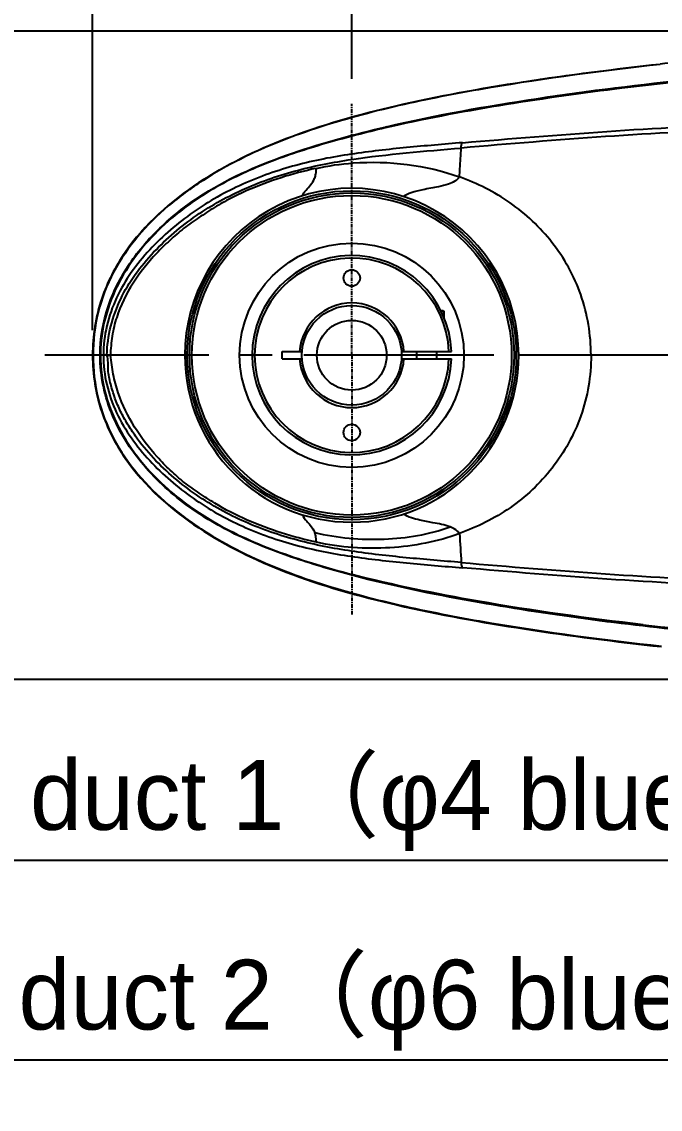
# Model space of a CAD drawing. Header units: millimetres. Extents: x 4086 to 8300, y 123 to 1549.
# Drawn here: x 6615.2 to 6679.3, y 661.4 to 770.5 of the extents above; entities that cross this region are included whole.
import ezdxf
from ezdxf import colors
from ezdxf.entities.mleader import LeaderData, LeaderLine
from ezdxf.math import Vec2, Vec3

# ---------------------------------------------------------------- set-up
doc = ezdxf.new("R2010")
doc.units = ezdxf.units.MM
doc.linetypes.add('CENTER', pattern=[0.6, 0.375, -0.075, 0.075, -0.075])
doc.linetypes.add('CENTER2', pattern=[28.575, 19.05, -3.175, 3.175, -3.175])
for name, color, linetype in [('00_COMPONENTS', 7, 'Continuous'), ('03_ALL_AXES', 7, 'Continuous'), ('51__DRAFT_DIMS', 7, 'Continuous'), ('多重引线', 7, 'Continuous')]:
    doc.layers.add(name, color=color, linetype=linetype)
doc.styles.add('思源黑', font='SourceHanSansCN-Normal.ttf')
doc.dimstyles.new('尺寸标注_细节_1_2比例', dxfattribs={"dimtxt": 7, "dimasz": 6, "dimexe": 2, "dimexo": 1.5, "dimgap": 1, "dimtad": 1, "dimlfac": 2, "dimdsep": 46, "dimtxsty": '思源黑', "dimcen": 0.09, "dimadec": 0, "dimazin": 0, "dimtp": 0.01, "dimtm": 0.01, "dimtfac": 1, "dimtofl": 0, "dimtmove": 0, "dimatfit": 3, "dimfxl": 1, "dimtolj": 1, "dimarcsym": 0})

# ---------------------------------------------------------------- blocks, each defined once
blk = doc.blocks.new('*D1647')
at = {"layer": '51__DRAFT_DIMS', "color": 0, "linetype": 'Continuous', "lineweight": -2}
for p, q in [((6648.35, 764.8), (6648.35, 790.23)), ((6785.85, 771.11), (6785.85, 790.23)), ((6654.35, 788.23), (6779.85, 788.23))]:
    blk.add_line(p, q, dxfattribs=at)
at = {"layer": '51__DRAFT_DIMS', "color": 0}
for points in [[(6654.35, 789.23), (6654.35, 787.23), (6648.35, 788.23)], [(6779.85, 787.23), (6779.85, 789.23), (6785.85, 788.23)]]:
    blk.add_solid(points, dxfattribs=at)
at = {"layer": 'Defpoints', "color": 0}
for p in [(6785.85, 788.23), (6785.85, 769.61), (6648.35, 763.3)]:
    blk.add_point(p, dxfattribs=at)
at = {"layer": '51__DRAFT_DIMS', "color": 0, "insert": (6717.04, 796.48), "char_height": 7, "attachment_point": 2, "style": '思源黑'}
blk.add_mtext('\\A1;275', dxfattribs=at)
blk = doc.blocks.new('*D1648')
at = {"layer": '51__DRAFT_DIMS', "color": 0, "linetype": 'Continuous', "lineweight": -2}
for p, q in [((6622.35, 739.56), (6622.35, 790.23)), ((6648.35, 764.8), (6648.35, 790.23)), ((6642.35, 788.23), (6628.35, 788.23))]:
    blk.add_line(p, q, dxfattribs=at)
at = {"layer": '51__DRAFT_DIMS', "color": 0}
for points in [[(6628.35, 789.23), (6628.35, 787.23), (6622.35, 788.23)], [(6642.35, 787.23), (6642.35, 789.23), (6648.35, 788.23)]]:
    blk.add_solid(points, dxfattribs=at)
at = {"layer": 'Defpoints', "color": 0}
for p in [(6622.35, 788.23), (6648.35, 763.3), (6622.35, 738.06)]:
    blk.add_point(p, dxfattribs=at)
at = {"layer": '51__DRAFT_DIMS', "color": 0, "insert": (6635.25, 796.48), "char_height": 7, "attachment_point": 2, "style": '思源黑'}
blk.add_mtext('\\A1;52', dxfattribs=at)
blk = doc.blocks.new('*D1649')
at = {"layer": '51__DRAFT_DIMS', "color": 0, "linetype": 'Continuous', "lineweight": -2}
for p, q in [((6740.49, 769.58), (6597.06, 769.58)), ((6599.06, 763.58), (6599.06, 710.53)), ((6740.48, 704.53), (6597.06, 704.53))]:
    blk.add_line(p, q, dxfattribs=at)
at = {"layer": '51__DRAFT_DIMS', "color": 0}
for points in [[(6600.06, 763.58), (6598.06, 763.58), (6599.06, 769.58)], [(6598.06, 710.53), (6600.06, 710.53), (6599.06, 704.53)]]:
    blk.add_solid(points, dxfattribs=at)
at = {"layer": 'Defpoints', "color": 0}
for p in [(6741.99, 769.58), (6599.06, 704.53), (6741.98, 704.53)]:
    blk.add_point(p, dxfattribs=at)
at = {"layer": '51__DRAFT_DIMS', "color": 0, "insert": (6590.8, 737.13), "char_height": 7, "attachment_point": 2, "rotation": 90, "style": '思源黑'}
blk.add_mtext('\\A1;130.11', dxfattribs=at)

msp = doc.modelspace()

# ---------------------------------------------------------------- linework, layer by layer
at = {"layer": '00_COMPONENTS', "color": 7, "linetype": 'Continuous'}
for p, q in [((6657.2943, 741.5561), (6657.5207, 741.5561)), ((6657.2954, 741.4811), (6657.5963, 741.4811)), ((6657.5213, 741.5561), (6657.5963, 741.4811)), ((6657.5963, 741.4811), (6657.5963, 740.8551)), ((6623.7821, 737.056), (6624.1465, 737.0561)), ((6631.5964, 737.0554), (6624.1464, 737.0565)), ((6641.3463, 736.6811), (6641.3463, 737.4311)), ((6641.3463, 737.4311), (6643.3604, 737.4311)), ((6641.3463, 736.6811), (6643.3604, 736.6811)), ((6653.3322, 737.4311), (6658.3393, 737.4311)), ((6653.3322, 736.6811), (6658.3393, 736.6811)), ((6654.8463, 737.4311), (6654.8463, 736.6811)), ((6656.8463, 737.4311), (6656.8463, 736.6811)), ((6672.3463, 737.0561), (6665.0962, 737.0561)), ((6708.8462, 737.0561), (6672.3463, 737.0561))]:
    msp.add_line(p, q, dxfattribs=at)
for centre, radius in [((6648.3463, 737.0561), 16.5), ((6648.3463, 737.0561), 16.2814), ((6648.3463, 737.0561), 16.0316), ((6648.3463, 737.0561), 11.25), ((6648.3463, 744.8061), 0.825), ((6648.3463, 737.0561), 5), ((6648.3463, 737.0561), 3.5), ((6648.3463, 729.3061), 0.825)]:
    msp.add_circle(centre, radius, dxfattribs=at)
for centre, radius, start, end in [((6725.4489, 345.8526), 422.9494, 95.763394, 96.265903), ((6681.0658, 633.9107), 129.329, 102.833858, 103.129833), ((6648.3446, 737.0572), 16.7481, 359.997338, 180.013215), ((6648.3463, 737.0561), 10, 2.149096, 357.850904), ((6648.3463, 737.0561), 9.75, 2.204228, 357.795772), ((6648.3463, 737.0561), 5.25, 4.096044, 175.903956), ((6637.9881, 737.0654), 14.8588, 176.030182, 180.021393), ((6648.344, 737.0547), 16.7476, 180.004505, 359.99929), ((6648.3463, 737.0561), 5.25, 184.096044, 355.903956), ((7153.509, 747.6951), 495.1802, 183.303149, 183.639309), ((6717.1936, 1056.3857), 348.6267, 263.475007, 265.778934)]:
    msp.add_arc(centre, radius, start, end, dxfattribs=at)
for points, knots in [([(6679.2935, 766.2312), (6673.5497, 765.5973), (6664.9475, 764.479), (6653.5896, 762.3148), (6645.1967, 760.1261), (6638.4282, 757.5205), (6633.3871, 754.6727), (6628.7195, 751.2893), (6624.8273, 746.8182), (6622.7172, 741.4003), (6622.391, 738.5008), (6622.3847, 737.0587)], [0, 0, 0, 0, 0.25026106, 0.37539531, 0.50051058, 0.62556097, 0.68812072, 0.75066862, 0.87510837, 0.93754662, 1, 1, 1, 1]), ([(6633.0067, 754.3798), (6635.7257, 756.1827), (6642.1883, 759.3077), (6653.2371, 762.3873), (6665.8336, 764.6504), (6674.7065, 765.7721), (6679.287, 766.2753)], [0, 0, 0, 0, 0.20325487, 0.44295838, 0.71290805, 1, 1, 1, 1]), ([(6651.8254, 759.983), (6656.8566, 761.1582), (6667.0654, 762.9588), (6687.6927, 765.5159), (6703.2995, 766.3175), (6713.714, 766.8123)], [0, 0, 0, 0, 0.24864412, 0.49824478, 1, 1, 1, 1]), ([(6713.5979, 766.698), (6710.4009, 766.5401), (6702.4268, 766.1313), (6689.6945, 765.3526), (6680.182, 764.422), (6675.4466, 763.844)], [0, 0, 0, 0, 0.25094763, 0.62599031, 1, 1, 1, 1]), ([(6675.4466, 763.844), (6671.5618, 763.3698), (6663.8262, 762.285), (6656.1379, 760.8745), (6652.3386, 760.0089)], [0, 0, 0, 0, 0.50108462, 1, 1, 1, 1]), ([(6778.6179, 760.1911), (6776.1097, 760.6402), (6771.0459, 761.2645), (6760.887, 761.9542), (6748.1888, 762.0628), (6733.035, 761.7049), (6718.0092, 761.1245), (6703.1351, 760.4896), (6688.4119, 759.8404), (6673.8191, 759.0578), (6664.1477, 758.2616), (6659.3274, 757.8491)], [0, 0, 0, 0, 0.06397634, 0.12792854, 0.25559724, 0.38259138, 0.50851302, 0.63312172, 0.75638066, 0.8785339, 1, 1, 1, 1]), ([(6659.4568, 758.3809), (6664.2764, 758.7861), (6673.9468, 759.5825), (6688.5348, 760.3643), (6703.2492, 761.0104), (6718.1081, 761.6545), (6733.119, 762.2571), (6748.2673, 762.6545), (6760.9752, 762.5721), (6771.1612, 761.8992), (6776.2476, 761.2783), (6778.7697, 760.8303)], [0, 0, 0, 0, 0.12141092, 0.24355307, 0.36669341, 0.49114072, 0.61690121, 0.74379993, 0.87154307, 0.93569769, 1, 1, 1, 1]), ([(6623.0959, 737.0557), (6623.0964, 738.7376), (6623.6832, 742.1188), (6626.0701, 746.6049), (6629.4242, 750.3447), (6634.7067, 754.3329), (6642.3293, 757.5552), (6648.644, 759.2398), (6651.8254, 759.983)], [0, 0, 0, 0, 0.1273699, 0.25416453, 0.38005955, 0.50497013, 0.75260054, 1, 1, 1, 1]), ([(6651.6875, 759.8588), (6649.7842, 759.4148), (6645.9969, 758.4458), (6640.4082, 756.6565), (6635.0251, 754.2797), (6631.7558, 752.0681), (6630.266, 750.796)], [0, 0, 0, 0, 0.2498742, 0.49960169, 0.74954212, 1, 1, 1, 1]), ([(6659.4568, 758.3809), (6657.5881, 758.2254), (6653.8511, 757.9127), (6648.254, 757.305), (6642.7029, 756.2364), (6637.3271, 754.3638), (6632.3119, 751.5538), (6627.9073, 747.7727), (6624.9873, 743.7747), (6623.6736, 740.0434), (6623.4118, 738.0511), (6623.4322, 737.0566)], [0, 0, 0, 0, 0.12277226, 0.2455278, 0.36851067, 0.4920621, 0.6166363, 0.74253285, 0.87007245, 0.93487378, 1, 1, 1, 1]), ([(6659.3274, 757.8491), (6659.3284, 757.9589), (6659.3444, 758.14), (6659.4036, 758.328), (6659.4568, 758.3809)], [0, 0, 0, 0, 0.59413561, 1, 1, 1, 1]), ([(6623.7821, 737.056), (6623.788, 738.0325), (6624.08, 739.9799), (6625.3978, 743.6307), (6628.2919, 747.5312), (6632.6379, 751.2086), (6637.5767, 753.9244), (6642.8581, 755.7354), (6650.1289, 757.1097), (6655.6532, 757.5239), (6659.3274, 757.8491)], [0, 0, 0, 0, 0.06512717, 0.12988565, 0.2573818, 0.38316243, 0.50751614, 0.63095867, 0.75398413, 1, 1, 1, 1]), ([(6659.1457, 754.9509), (6659.1618, 755.225), (6659.2201, 756.1912), (6659.2836, 757.1571), (6659.3274, 757.8491)], [0, 0, 0, 0, 0.28369547, 1, 1, 1, 1]), ([(6644.7885, 755.8081), (6646.0064, 756.0829), (6650.7943, 756.7575), (6655.776, 756.1616), (6659.1457, 754.9508)], [0, 0, 0, 0, 0.25854385, 1, 1, 1, 1]), ([(6644.7884, 755.8082), (6642.4065, 755.3042), (6639.4746, 754.3685), (6636.1604, 752.8061), (6634.5517, 751.8958), (6633.009, 750.8721), (6631.4775, 749.8164), (6630.0711, 748.587), (6628.2705, 746.8446), (6626.2956, 744.3613), (6624.8628, 741.4895), (6624.3319, 739.304), (6624.192, 738.0239), (6624.137, 737.3788), (6624.1464, 737.0564)], [0, 0, 0, 0, 0.24435027, 0.30587709, 0.36764323, 0.42962576, 0.49168885, 0.55411934, 0.61681386, 0.74307301, 0.87072378, 0.9352472, 0.96763039, 1, 1, 1, 1]), ([(6643.3909, 753.0561), (6643.4785, 753.2669), (6643.7444, 753.6531), (6644.2566, 754.1517), (6644.6059, 754.7062), (6644.7376, 755.1894), (6644.7901, 755.5251), (6644.7738, 755.712), (6644.7884, 755.8082)], [0, 0, 0, 0, 0.216351, 0.43566533, 0.6789629, 0.82453653, 0.90782185, 1, 1, 1, 1]), ([(6633.0067, 754.3798), (6630.1742, 752.5017), (6626.2004, 748.9923), (6622.9249, 742.6581), (6622.3464, 738.974), (6622.3463, 737.0565)], [0, 0, 0, 0, 0.48233158, 0.72787152, 1, 1, 1, 1]), ([(6659.1457, 754.9509), (6658.9094, 754.5867), (6658.1411, 754.2087), (6656.8765, 753.9194), (6655.6043, 753.7038), (6654.4103, 753.4241), (6653.775, 753.1387), (6653.5317, 752.9832)], [0, 0, 0, 0, 0.21639055, 0.38923093, 0.65658196, 0.85610024, 1, 1, 1, 1]), ([(6672.3463, 737.0561), (6672.3459, 739.1134), (6671.6667, 743.2013), (6668.7141, 748.5206), (6664.4041, 752.5634), (6660.9343, 754.3056), (6659.1457, 754.9509)], [0, 0, 0, 0, 0.26105989, 0.51392623, 0.75872799, 1, 1, 1, 1]), ([(6630.266, 750.796), (6628.3905, 749.1946), (6625.0317, 745.4432), (6623.3371, 740.5688), (6623.1649, 738.0941)], [0, 0, 0, 0, 0.49852436, 1, 1, 1, 1]), ([(6622.3463, 737.0565), (6622.3463, 735.1391), (6622.9246, 731.455), (6626.1998, 725.1207), (6630.1734, 721.6111), (6633.0058, 719.733)], [0, 0, 0, 0, 0.27213308, 0.51767353, 1, 1, 1, 1]), ([(6623.0953, 737.0557), (6623.0403, 737.0555), (6622.8034, 737.0545), (6622.5665, 737.0546), (6622.3846, 737.056)], [0, 0, 0, 0, 0.23208341, 1, 1, 1, 1]), ([(6622.3847, 737.0587), (6622.391, 735.614), (6622.717, 732.7091), (6624.8336, 727.2818), (6628.737, 722.8057), (6633.4164, 719.4205), (6638.4696, 716.5722), (6645.253, 713.9681), (6653.6629, 711.7808), (6665.043, 709.6184), (6673.6614, 708.5008), (6679.4161, 707.8675)], [0, 0, 0, 0, 0.06245292, 0.12489035, 0.24932855, 0.31187653, 0.3744364, 0.4994873, 0.62460312, 0.7497379, 1, 1, 1, 1]), ([(6661.1517, 712.2482), (6657.1495, 712.9494), (6651.1664, 714.1549), (6643.3424, 716.378), (6637.6025, 718.4915), (6632.2046, 721.4608), (6627.5202, 725.5472), (6624.0188, 730.7835), (6623.0952, 734.9739), (6623.0959, 737.0557)], [0, 0, 0, 0, 0.24818674, 0.3722754, 0.49659463, 0.62110199, 0.74644274, 0.87283942, 1, 1, 1, 1]), ([(6623.1292, 737.0598), (6623.1295, 735.7193), (6623.5033, 733.0283), (6625.5908, 728.0932), (6628.2779, 725.0101), (6630.2874, 723.2979)], [0, 0, 0, 0, 0.25216837, 0.5034007, 1, 1, 1, 1]), ([(6623.4322, 737.0566), (6623.4065, 735.0847), (6624.4106, 731.1228), (6627.903, 726.3465), (6632.313, 722.5568), (6637.3275, 719.7484), (6642.7028, 717.8742), (6648.2531, 716.8075), (6653.85, 716.2008), (6657.5874, 715.8882), (6659.4568, 715.7312)], [0, 0, 0, 0, 0.12921313, 0.25686676, 0.38288286, 0.50757721, 0.63122856, 0.75424817, 0.87708147, 1, 1, 1, 1]), ([(6623.7821, 737.056), (6623.7363, 737.056), (6623.6197, 737.057), (6623.5029, 737.0531), (6623.4322, 737.0566)], [0, 0, 0, 0, 0.392477, 1, 1, 1, 1]), ([(6659.3273, 716.2635), (6657.4881, 716.4128), (6653.8116, 716.7245), (6648.3081, 717.3291), (6642.8537, 718.3736), (6637.5722, 720.1902), (6633.467, 722.4547), (6630.481, 724.7393), (6628.4095, 726.6952), (6626.8841, 728.5358), (6625.8295, 730.14), (6625.1375, 731.4145), (6624.5653, 732.7555), (6624.1437, 734.1544), (6623.8158, 735.5834), (6623.9459, 736.597), (6623.7821, 737.056)], [0, 0, 0, 0, 0.12297039, 0.24587947, 0.36885795, 0.49225827, 0.61655897, 0.67929012, 0.7424262, 0.80603736, 0.8380657, 0.87024005, 0.9025635, 0.93502076, 0.96752194, 1, 1, 1, 1]), ([(6644.7933, 718.3029), (6642.4207, 718.8147), (6638.9045, 719.9104), (6635.0956, 721.8597), (6633.0444, 723.2108), (6631.5183, 724.2651), (6630.1248, 725.5047), (6628.3689, 727.2873), (6626.4387, 729.7975), (6625.0351, 732.6683), (6624.3694, 735.1404), (6624.2112, 736.4166), (6624.1464, 737.0561)], [0, 0, 0, 0, 0.2442787, 0.3674436, 0.42937783, 0.49141862, 0.5539045, 0.61671647, 0.74314959, 0.87085006, 0.93531041, 1, 1, 1, 1]), ([(6672.3463, 737.0561), (6672.3686, 736.0184), (6672.174, 733.9472), (6671.171, 730.0022), (6669.1824, 726.4383), (6666.5232, 723.536), (6664.274, 721.708), (6661.798, 720.2458), (6660.0392, 719.5052), (6659.1514, 719.1633)], [0, 0, 0, 0, 0.13144291, 0.26153122, 0.51392743, 0.63713873, 0.75881748, 0.87952537, 1, 1, 1, 1]), ([(6630.2874, 723.2979), (6631.5567, 722.2162), (6634.9896, 719.8121), (6641.1349, 717.1289), (6645.9324, 715.7082), (6648.3526, 715.0726)], [0, 0, 0, 0, 0.25014409, 0.62467988, 1, 1, 1, 1]), ([(6643.3908, 721.0561), (6643.4874, 720.8114), (6643.7605, 720.4534), (6644.267, 719.9371), (6644.526, 719.5367), (6644.6293, 719.2664)], [0, 0, 0, 0, 0.36156967, 0.60216934, 1, 1, 1, 1]), ([(6658.2053, 719.8288), (6657.6547, 720.0392), (6656.6286, 720.2284), (6655.0464, 720.518), (6654.0231, 720.8048), (6653.5318, 721.1289)], [0, 0, 0, 0, 0.36371825, 0.63683065, 1, 1, 1, 1]), ([(6633.0058, 719.733), (6635.7313, 717.9257), (6642.2116, 714.7945), (6653.2908, 711.7123), (6665.9215, 709.4482), (6674.818, 708.3264), (6679.4103, 707.8233)], [0, 0, 0, 0, 0.20321612, 0.44294606, 0.71292273, 1, 1, 1, 1]), ([(6644.6293, 719.2664), (6646.8993, 718.7355), (6651.5087, 718.3124), (6656.0912, 719.0853), (6658.2053, 719.8288)], [0, 0, 0, 0, 0.50986643, 1, 1, 1, 1]), ([(6644.7934, 718.3029), (6644.7928, 718.4103), (6644.7777, 718.7369), (6644.7075, 719.0613), (6644.6293, 719.2663)], [0, 0, 0, 0, 0.32874131, 1, 1, 1, 1]), ([(6659.1514, 719.1634), (6658.0449, 718.7535), (6655.7365, 718.1309), (6650.9246, 717.4996), (6647.2029, 717.769), (6644.7933, 718.3029)], [0, 0, 0, 0, 0.2434743, 0.49077339, 1, 1, 1, 1]), ([(6659.1514, 719.1634), (6659.094, 719.2451), (6658.8367, 719.5418), (6658.476, 719.7256), (6658.2054, 719.8288)], [0, 0, 0, 0, 0.25644636, 1, 1, 1, 1]), ([(6659.3273, 716.2634), (6664.1477, 715.8508), (6673.8192, 715.0547), (6688.4122, 714.272), (6703.1355, 713.6229), (6718.0097, 712.9879), (6733.0356, 712.4075), (6748.1895, 712.0497), (6760.8878, 712.1582), (6771.0464, 712.8482), (6776.11, 713.4718), (6778.6178, 713.9214)], [0, 0, 0, 0, 0.12146757, 0.24362293, 0.36688298, 0.49149125, 0.6174136, 0.74441076, 0.87207782, 0.9360322, 1, 1, 1, 1]), ([(6659.3273, 716.2634), (6659.3284, 716.1518), (6659.3444, 715.9704), (6659.4048, 715.783), (6659.4568, 715.7312)], [0, 0, 0, 0, 0.60321366, 1, 1, 1, 1]), ([(6778.7697, 713.2819), (6776.2475, 712.8354), (6771.1623, 712.2107), (6760.977, 711.5377), (6748.2698, 711.4538), (6733.1205, 711.8501), (6718.1089, 712.4606), (6703.2485, 713.1011), (6688.5345, 713.7508), (6673.9463, 714.5292), (6664.2764, 715.3256), (6659.4568, 715.7312)], [0, 0, 0, 0, 0.06429794, 0.12844203, 0.2561788, 0.38307645, 0.50886587, 0.63330846, 0.75646047, 0.87858854, 1, 1, 1, 1]), ([(6661.1517, 712.2482), (6661.1146, 712.2683), (6661.0676, 712.3123), (6661.036, 712.3653), (6661.027, 712.3825)], [0, 0, 0, 0, 0.68501214, 1, 1, 1, 1]), ([(6691.6482, 708.574), (6689.0872, 708.766), (6678.8821, 709.6189), (6668.7096, 710.9241), (6661.1517, 712.2482)], [0, 0, 0, 0, 0.25077074, 1, 1, 1, 1])]:
    msp.add_open_spline(points, degree=3, knots=knots, dxfattribs=at)
for points in [[(6651.8254, 759.983), (6651.7729, 759.9503), (6651.7215, 759.9105), (6651.6876, 759.8588)], [(6623.4321, 737.0566), (6623.3312, 737.0532), (6623.2288, 737.0425), (6623.1294, 737.0598)], [(6661.027, 712.3825), (6656.7726, 713.1263), (6652.5298, 713.9755), (6648.3526, 715.0726)], [(6677.5768, 710.0173), (6672.0408, 710.6552), (6666.5164, 711.4228), (6661.027, 712.3825)]]:
    msp.add_open_spline(points, degree=3, dxfattribs=at)
at = {"layer": '03_ALL_AXES', "color": 7, "linetype": 'CENTER'}
for q in [(6648.3463, 762.2967), (6648.3463, 711.0172)]:
    msp.add_line((6648.3463, 737.0561), q, dxfattribs=at)
at = {"layer": '03_ALL_AXES', "color": 7, "linetype": 'CENTER2'}
msp.add_line((6948.3463, 737.0597), (6617.5368, 737.0597), dxfattribs=at)

# ---------------------------------------------------------------- dimensions: what is measured, and where the dimension line sits
at = {"layer": '51__DRAFT_DIMS', "color": 7, "linetype": 'Continuous'}
for base, p1, p2, angle, picture, middle in [((6622.3463, 788.232), (6648.3463, 763.2967), (6622.3463, 738.0561), 180, '*D1648', (6635.2487, 788.232)), ((6599.0578, 704.5285), (6741.9851, 769.5837), (6741.9753, 704.5285), 270, '*D1649', (6599.0578, 737.1297))]:
    dim = msp.add_linear_dim(base=base, p1=p1, p2=p2, angle=angle, dimstyle='尺寸标注_细节_1_2比例', dxfattribs=at)
    dim.commit()
    dim.dimension.update_dxf_attribs({"geometry": picture, "text_midpoint": middle, "dimtype": 160})
dim = msp.add_linear_dim(base=(6785.8463, 788.232), p1=(6648.3463, 763.2967), p2=(6785.8463, 769.6112), dimstyle='尺寸标注_细节_1_2比例', dxfattribs=at)
dim.commit()
dim.dimension.update_dxf_attribs({"geometry": '*D1647', "text_midpoint": (6717.0352, 788.232), "dimtype": 160})

# ---------------------------------------------------------------- leaders
at = {"layer": '多重引线'}
ml = msp.add_multileader_mtext('Standard', dxfattribs=at)
ml.set_content('{\\C7;user air duct }3（φ6 grey）', style='思源黑')
ml.set_leader_properties()
ml.build(insert=Vec2(0, 0))
ml.multileader.update_dxf_attribs({"text_left_attachment_type": 5, "text_right_attachment_type": 5, "dogleg_length": 1, "arrow_head_size": 6})
ctx = ml.context
ctx.base_point, ctx.char_height, ctx.arrow_head_size, ctx.plane_origin = Vec3(6584.5268, 803.5398), 7, 6, Vec3(6733.4694, 756.0605)
ctx.left_attachment, ctx.right_attachment, ctx.text_align_type = 5, 5, 2
notes = []
notes.append((ctx, [(0, (1, 1, 0), (6697.0251, 803.5398), (-1, 0), 1, [(0, [(6729.5703, 747.0558)], 0, [])])]))
ctx.mtext.insert, ctx.mtext.alignment, ctx.mtext.flow_direction = Vec3(6694.0251, 814.1169), 3, 5
ml = msp.add_multileader_mtext('Standard', dxfattribs=at)
ml.set_content('{\\C7;user air duct }1（φ4 blue）', style='思源黑')
ml.set_leader_properties()
ml.build(insert=Vec2(0, 0))
ml.multileader.update_dxf_attribs({"text_left_attachment_type": 5, "text_right_attachment_type": 5, "dogleg_length": 1, "arrow_head_size": 6})
ctx = ml.context
ctx.base_point, ctx.char_height, ctx.arrow_head_size, ctx.plane_origin = Vec3(6582.2941, 686.3601), 7, 6, Vec3(6732.1437, 745.4823)
ctx.left_attachment, ctx.right_attachment, ctx.text_align_type = 5, 5, 2
notes.append((ctx, [(0, (1, 1, 0), (6695.2361, 686.3601), (-1, 0), 1, [(0, [(6728.2446, 736.4776)], 0, [])])]))
ctx.mtext.insert, ctx.mtext.alignment, ctx.mtext.flow_direction = Vec3(6692.2361, 696.4422), 3, 5
ml = msp.add_multileader_mtext('Standard', dxfattribs=at)
ml.set_content('{\\C7;user air duct }2（φ6 blue）', style='思源黑')
ml.set_leader_properties()
ml.build(insert=Vec2(0, 0))
ml.multileader.update_dxf_attribs({"text_left_attachment_type": 5, "text_right_attachment_type": 5, "dogleg_length": 1, "arrow_head_size": 6})
ctx = ml.context
ctx.base_point, ctx.char_height, ctx.arrow_head_size, ctx.plane_origin = Vec3(6581.1433, 666.327), 7, 6, Vec3(6734.4031, 735.8698)
ctx.left_attachment, ctx.right_attachment, ctx.text_align_type = 5, 5, 2
notes.append((ctx, [(0, (1, 1, 0), (6694.0853, 666.327), (-1, 0), 1, [(0, [(6730.504, 726.8651)], 0, [])])]))
ctx.mtext.insert, ctx.mtext.alignment, ctx.mtext.flow_direction = Vec3(6691.0853, 676.409), 3, 5
for ctx, leaders in notes:
    for number, flags, end, landing, length, lines in leaders:
        leader = LeaderData()
        leader.index, (leader.has_last_leader_line, leader.has_dogleg_vector, leader.attachment_direction) = number, flags
        leader.last_leader_point, leader.dogleg_vector, leader.dogleg_length = Vec3(end), Vec3(landing), length
        for number, points, colour, breaks in lines:
            line = LeaderLine()
            line.index, line.vertices, line.color, line.breaks = number, Vec3.list(points), colors.encode_raw_color(colour), breaks
            leader.lines.append(line)
        ctx.leaders.append(leader)

doc.saveas('drawing.dxf')
